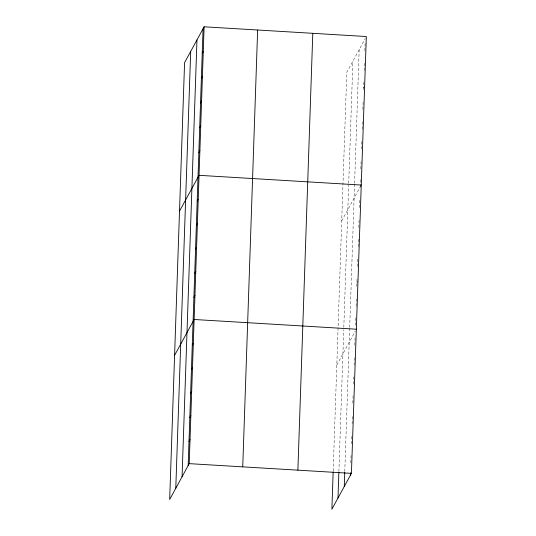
<?xml version="1.0" encoding="UTF-8"?>
<svg xmlns="http://www.w3.org/2000/svg" width="536" height="536" viewBox="0 0 536 536"><rect width="100%" height="100%" fill="white"/><g stroke="black" fill="none" stroke-linecap="round" stroke-linejoin="round"><path stroke-width="0.4" stroke-dasharray="2.68 2.01" d="M333.184 471.09L346.785 72.353L365.271 38.445M338.893 471.499L343.723 329.821M343.81 327.335L348.668 184.933M348.722 183.285L352.889 61.164M344.782 471.566L349.673 328.24M349.7 327.409L354.584 184.136M354.611 183.312L359.174 49.634M350.799 462.863L351.08 454.575M351.448 443.808L351.757 434.696M352.125 423.922L352.407 415.641M353.083 395.756L352.829 403.213L353.881 401.29M353.479 384.158L353.767 375.87M354.128 365.103L354.443 355.984M354.812 345.218L355.093 336.93M355.489 325.332L355.77 317.044M356.138 306.277L356.447 297.165M356.815 286.392L357.097 278.11M357.492 266.506L357.747 259.049M358.175 246.627L358.457 238.339M358.825 227.565L359.133 218.454M359.502 207.687L359.783 199.399M360.205 186.97L360.46 179.547M360.828 168.82L361.137 159.741M361.505 149.015L361.813 139.936M362.175 129.209L362.457 120.962M362.852 109.404L363.133 101.157M363.529 89.606L363.81 81.351M364.178 70.625L364.487 61.546M364.849 50.819L365.163 41.748M363.582 87.951L364.634 86.035M341.72 220.879L361.251 185.054M356.929 283.075L357.974 281.159M336.802 365.043L355.288 331.134"/><path stroke-width="0.8" d="M175.781 488.283L190.682 51.436M182.066 476.752L196.967 39.905M188.17 465.563L203.07 28.716M204.115 26.8L184.578 62.625L169.678 499.472L189.215 463.647L204.115 26.8L366.323 36.528L351.422 473.375L331.885 509.2L333.158 471.915M242.741 466.856L257.642 30.009M297.889 470.166L312.79 33.319M337.988 498.011L338.859 472.323M344.273 486.48L344.755 472.397M350.377 475.291L350.457 472.806M202.226 53.473L203.271 51.557M201.382 78.229L202.427 76.306M200.538 102.979L201.583 101.063M199.694 127.736L200.739 125.819M198.849 152.492L199.895 150.576M179.513 211.157L199.05 175.326L361.251 185.054M197.181 201.275L198.226 199.352M196.364 225.301L197.409 223.378M195.546 249.327L196.591 247.404M194.722 273.353L195.767 271.437M193.905 297.38L194.95 295.463M174.595 355.314L194.133 319.49L356.34 329.211M192.263 345.432L193.315 343.516M191.446 369.458L192.491 367.542M190.628 393.484L191.674 391.568M189.804 417.511L190.856 415.594M188.987 441.537L190.032 439.62M189.215 463.647L351.422 473.375"/></g></svg>
